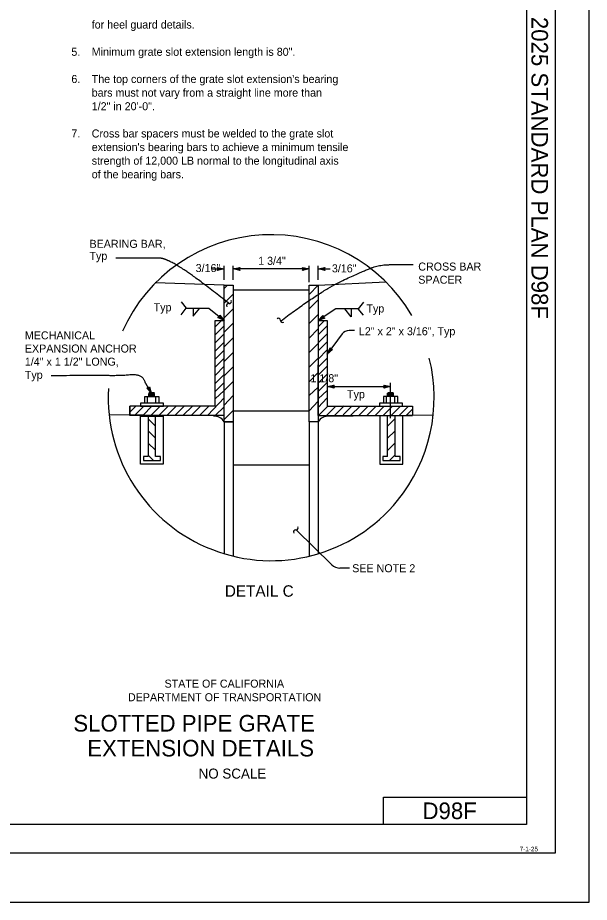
# Model space of a CAD drawing. Extents: x -893 to 867, y -474 to 712.
# Drawn here: x 367 to 867, y -474 to 299 of the extents above; entities that cross this region are included whole.
import ezdxf

# ---------------------------------------------------------------- set-up
doc = ezdxf.new("R2010")
doc.units = 0
for name, color, linetype in [('36 Drainage', 7, 'Continuous'), ('37 Drain Anno', 7, 'Continuous'), ('56 Stage 3 Anno', 7, 'Continuous'), ('57 Undefined', 7, 'Continuous'), ('60 Nongeo Data', 7, 'Continuous'), ('border_INSIDE-BORDER-anno', 7, 'Continuous'), ('border_PLOTTING-ELEMENTS', 7, 'Continuous'), ('border_rw_22x34_Cut_Lines', 7, 'Continuous'), ('border_SHEET', 7, 'Continuous'), ('border_WITHIN-BORDER-anno', 7, 'Continuous')]:
    doc.layers.add(name, color=color, linetype=linetype)

msp = doc.modelspace()

# ---------------------------------------------------------------- linework, layer by layer
at = {"layer": '36 Drainage'}
for p, q in [((547.25, 62.43), (550.22, 65.4)), ((621.6, 57.4), (629.51, 65.31)), ((547.25, 49.7), (555.16, 57.61)), ((621.6, 44.67), (629.51, 52.58)), ((547.25, 36.97), (555.16, 44.88)), ((621.6, 31.94), (629.51, 39.85)), ((539.34, 29.02), (544.82, 34.5)), ((547.25, 24.25), (555.16, 32.15)), ((629.51, 29.14), (634.87, 34.5)), ((539.34, 21.95), (547.25, 29.86)), ((621.6, 19.21), (629.51, 27.12)), ((629.51, 22.07), (637.42, 29.98)), ((539.34, 14.88), (547.25, 22.79)), ((539.34, 7.81), (547.25, 15.72)), ((547.25, 11.52), (555.16, 19.43)), ((629.51, 15), (637.42, 22.91)), ((629.51, 7.93), (637.42, 15.84)), ((539.34, 0.74), (547.25, 8.64)), ((621.6, 6.49), (629.51, 14.4)), ((629.51, 0.86), (637.42, 8.77)), ((539.34, -6.34), (547.25, 1.57)), ((547.25, -1.21), (555.16, 6.7)), ((621.6, -6.24), (629.51, 1.67)), ((629.51, -6.22), (637.42, 1.69)), ((539.34, -13.41), (547.25, -5.5)), ((547.25, -13.94), (555.16, -6.03)), ((629.51, -13.29), (637.42, -5.38)), ((539.34, -20.48), (547.25, -12.57)), ((621.6, -18.97), (629.51, -11.06)), ((629.51, -20.36), (637.42, -12.45)), ((539.34, -27.55), (547.25, -19.64)), ((547.25, -26.67), (555.16, -18.76)), ((629.51, -27.43), (637.42, -19.52)), ((539.34, -34.04), (547.25, -26.71)), ((547.25, -39.39), (555.16, -30.9)), ((621.6, -31.12), (629.51, -23.79)), ((629.51, -33.92), (637.42, -26.59)), ((532.87, -48.16), (547.25, -33.2)), ((621.6, -44.43), (629.51, -35.94)), ((629.51, -41.57), (637.42, -33.08)), ((464.76, -45.56), (469.92, -40.4)), ((469.33, -48.06), (476.99, -40.4)), ((476.36, -48.1), (484.06, -40.4)), ((483.4, -48.14), (491.13, -40.4)), ((490.43, -48.18), (498.2, -40.4)), ((497.46, -48.22), (505.27, -40.4)), ((504.49, -48.26), (512.35, -40.4)), ((511.52, -48.3), (519.42, -40.4)), ((518.55, -48.34), (526.78, -40.11)), ((525.59, -48.38), (533.69, -40.27)), ((539.78, -48.32), (547.25, -40.85)), ((547.25, -52.12), (555.16, -44.21)), ((629.65, -48.49), (637.75, -40.39)), ((636.9, -48.32), (645, -40.22)), ((644.14, -48.15), (652.24, -40.05)), ((651.38, -47.98), (658.96, -40.4)), ((658.1, -48.34), (666.03, -40.4)), ((665.21, -48.3), (673.1, -40.4)), ((672.32, -48.26), (680.17, -40.4)), ((679.43, -48.22), (687.24, -40.4)), ((686.54, -48.18), (694.31, -40.4)), ((693.66, -48.12), (701.38, -40.4)), ((700.62, -48.08), (708.3, -40.4)), ((706.79, -48.08), (711.99, -42.88)), ((711.74, -46.56), (711.99, -46.31)), ((487.07, -57.73), (480.77, -51.43)), ((546.69, -48.48), (547.25, -47.92)), ((690.19, -57.8), (696.49, -51.5)), ((487.07, -68.34), (480.77, -62.04)), ((690.19, -68.4), (696.49, -62.1)), ((487.07, -78.95), (480.77, -72.65)), ((690.19, -79.01), (696.49, -72.71)), ((485.36, -87.84), (480.77, -83.25)), ((691.85, -87.96), (696.49, -83.32))]:
    msp.add_line(p, q, dxfattribs=at)
for points in [[(543.45, 39.21), (547.25, 34.5), (541.81, 37.16), (542.2, 37.3), (546.18, 35.35), (543.4, 38.81), (543.34, 38.41), (545.12, 36.2), (542.58, 37.44), (542.96, 37.58), (544.06, 37.05), (543.29, 38), (543.25, 37.69), (541.81, 37.16), (543.25, 37.69)], [(635.14, 36.72), (629.51, 34.5), (633.66, 38.9), (633.69, 38.49), (630.64, 35.27), (634.77, 36.89), (634.4, 37.06), (631.76, 36.02), (633.71, 38.08), (633.73, 37.68), (632.89, 36.79), (634.03, 37.24), (633.75, 37.37), (633.66, 38.9), (633.75, 37.37)]]:
    msp.add_lwpolyline(points, close=True, dxfattribs=at)
at = {"layer": '37 Drain Anno'}
msp.add_lwpolyline([(481.87, -23.37), (483.28, -28.68), (479.51, -24.53), (479.92, -24.57), (482.68, -28.03), (481.65, -23.72), (481.43, -24.06), (482.09, -26.82), (480.32, -24.6), (480.73, -24.64), (481.49, -25.59), (481.2, -24.4), (481.03, -24.66), (479.51, -24.53), (481.03, -24.66)], close=True, dxfattribs=at)
msp.add_open_spline([(483.28, -28.68), (479.39, -22.01), (474.76, -12.21), (455.24, -13.93), (433.38, -13.32), (395.91, -13.88)], degree=2, dxfattribs=at)
at = {"layer": '56 Stage 3 Anno'}
for p, q in [((536.75, 79.57), (547.25, 79.57)), ((547.25, 70.02), (547.25, 82.2)), ((555.16, 70.02), (555.16, 82.2)), ((555.16, 70.02), (555.16, 82.2)), ((621.6, 79.57), (555.16, 79.57)), ((621.6, 68.02), (621.6, 82.47)), ((621.6, 70.02), (621.6, 82.2)), ((629.51, 70.02), (629.51, 82.47)), ((629.51, 79.57), (640.01, 79.57)), ((509.59, 50.84), (514.09, 45.22)), ((669, 50.47), (664.5, 44.85)), ((509.59, 39.6), (514.09, 45.22)), ((669, 39.23), (664.5, 44.85)), ((661.21, 25.8), (656.51, 25.8)), ((650.49, 22.77), (637.38, 5.13)), ((692.83, -50.7), (692.83, -19.93)), ((637.42, -23.26), (692.83, -23.26)), ((641.48, -179.07), (610.25, -148.32)), ((656.94, -181.95), (648.49, -181.95))]:
    msp.add_line(p, q, dxfattribs=at)
for points in [[(541.34, 80.89), (547.25, 79.57), (541.34, 78.26), (541.55, 78.61), (545.88, 79.57), (541.55, 80.54), (541.76, 80.19), (544.53, 79.57), (541.76, 78.96), (541.97, 79.31), (543.17, 79.57), (541.97, 79.84), (542.13, 79.57), (541.34, 78.26), (542.13, 79.57)], [(561.07, 78.25), (555.16, 79.57), (561.07, 80.88), (560.86, 80.53), (556.53, 79.57), (560.86, 78.6), (560.65, 78.95), (557.88, 79.57), (560.65, 80.18), (560.44, 79.83), (559.24, 79.57), (560.44, 79.3), (560.28, 79.57), (561.07, 80.88), (560.28, 79.57)], [(615.69, 80.89), (621.6, 79.57), (615.69, 78.26), (615.9, 78.61), (620.23, 79.57), (615.9, 80.54), (616.11, 80.19), (618.88, 79.57), (616.11, 78.96), (616.32, 79.31), (617.52, 79.57), (616.32, 79.84), (616.48, 79.57), (615.69, 78.26), (616.48, 79.57)], [(635.41, 78.25), (629.51, 79.57), (635.41, 80.88), (635.2, 80.53), (630.88, 79.57), (635.2, 78.6), (635, 78.95), (632.23, 79.57), (634.99, 80.18), (634.78, 79.83), (633.59, 79.57), (634.79, 79.3), (634.62, 79.57), (635.41, 80.88), (634.62, 79.57)], [(641.96, 9.08), (637.38, 5.13), (639.86, 10.65), (640.01, 10.27), (638.2, 6.23), (641.56, 9.12), (641.16, 9.17), (639.01, 7.31), (640.17, 9.9), (640.32, 9.52), (639.82, 8.4), (640.75, 9.21), (640.44, 9.24), (639.86, 10.65), (640.44, 9.24)], [(643.32, -24.58), (637.42, -23.26), (643.32, -21.95), (643.11, -22.3), (638.79, -23.26), (643.11, -24.23), (642.9, -23.88), (640.14, -23.26), (642.9, -22.65), (642.69, -23), (641.5, -23.27), (642.7, -23.53), (642.53, -23.26), (643.32, -21.95), (642.53, -23.26)], [(686.93, -21.94), (692.83, -23.26), (686.93, -24.57), (687.14, -24.22), (691.46, -23.27), (687.14, -22.29), (687.35, -22.64), (690.11, -23.26), (687.35, -23.87), (687.56, -23.52), (688.75, -23.26), (687.55, -22.99), (687.72, -23.26), (686.93, -24.57), (687.72, -23.26)]]:
    msp.add_lwpolyline(points, close=True, dxfattribs=at)
for points in [[(514.09, 45.22), (533.8, 45.22), (547.25, 34.5)], [(520.23, 45.22), (520.23, 38.2), (525.86, 45.22)], [(664.5, 44.85), (644.8, 44.85), (629.51, 34.5)], [(658.36, 44.85), (658.36, 37.83), (652.73, 44.85)]]:
    msp.add_lwpolyline(points, dxfattribs=at)
for centre, radius, start, end in [((588.38, -32.93), 142.48, 30.24813, 155.97239), ((656.51, 18.3), 7.5, 90, 143.38183), ((588.38, -32.93), 142.48, 320.90363, 13.99566), ((588.38, -32.93), 142.48, 176.73016, 320.90363), ((648.49, -171.95), 10, 225.44105, 270)]:
    msp.add_arc(centre, radius, start, end, dxfattribs=at)
for points in [[(551.33, 49.6), (526.09, 69.36), (504.82, 83.92), (493.62, 88.95), (489.7, 88.95), (452.53, 88.95)], [(596.62, 34.09), (632.45, 60.96), (669.95, 78.32), (683.95, 83.36), (701.3, 83.36), (712.5, 83.36)]]:
    msp.add_open_spline(points, degree=2, dxfattribs=at)
at = {"layer": '57 Undefined'}
for centre, start, end in [((551.21, 47.55), 81.10417, 212.60184), ((551.77, 51.14), 261.10417, 32.60184), ((594.68, 34.64), 359.23427, 130.73194), ((598.31, 34.59), 179.23427, 310.73194), ((610.22, -146.72), 261.10417, 32.60184), ((609.66, -150.31), 81.10417, 212.60184)]:
    msp.add_arc(centre, 1.81, start, end, dxfattribs=at)
at = {"layer": '60 Nongeo Data'}
for p, q in [((547.25, 65.4), (487.02, 67.34)), ((547.25, 65.4), (555.16, 65.4)), ((547.25, -53.9), (547.25, 65.4)), ((555.16, 65.4), (555.16, -53.9)), ((621.6, 65.4), (629.51, 65.4)), ((621.6, -53.9), (621.6, 65.4)), ((629.51, 65.4), (688.47, 68.46)), ((629.51, 65.4), (629.51, -53.9)), ((555.16, 61.44), (621.6, 61.44)), ((539.34, -40.4), (539.34, 34.5)), ((539.34, 34.5), (547.25, 34.5)), ((541.4, 34.5), (547.25, 34.5)), ((629.51, 34.5), (635.36, 34.5)), ((629.51, 34.5), (637.42, 34.5)), ((637.42, 34.5), (637.42, -40.4)), ((629.51, -48.5), (629.51, -4.19)), ((481.74, -28.62), (481.24, -29.12)), ((481.24, -32.06), (481.24, -29.17)), ((486.46, -29.17), (481.24, -29.17)), ((486.1, -30.1), (481.5, -30.1)), ((485.96, -28.62), (481.74, -28.62)), ((485.96, -28.62), (486.46, -29.12)), ((486.46, -32.06), (486.46, -29.17)), ((690.65, -28.57), (690.15, -29.07)), ((690.15, -32), (690.15, -29.11)), ((695.37, -29.11), (690.15, -29.11)), ((695.01, -30.04), (690.41, -30.04)), ((695.01, -30.89), (690.41, -30.89)), ((694.87, -28.57), (690.65, -28.57)), ((694.87, -28.57), (695.37, -29.07)), ((695.37, -32), (695.37, -29.11)), ((480.31, -37.56), (480.31, -32.07)), ((486.1, -30.95), (481.5, -30.95)), ((487.53, -37.56), (487.53, -32.07)), ((689.22, -37.5), (689.22, -32.01)), ((696.44, -37.5), (696.44, -32.01)), ((464.76, -48.39), (464.76, -40.4)), ((464.76, -40.4), (464.76, -47.29)), ((539.34, -40.4), (464.76, -40.4)), ((555.16, -44.54), (621.6, -44.54)), ((637.42, -40.4), (711.99, -40.4)), ((711.99, -40.4), (711.99, -48.39)), ((538.15, -48.9), (446.73, -47.96)), ((547.25, -48.5), (464.76, -48.5)), ((480.77, -48.48), (480.77, -84.29)), ((487.07, -84.29), (487.07, -48.48)), ((555.16, -53.9), (547.25, -53.9)), ((547.25, -53.9), (555.16, -53.9)), ((547.25, -53.9), (547.25, -169.34)), ((555.16, -53.9), (555.16, -171.48)), ((629.51, -53.9), (621.6, -53.9)), ((629.51, -53.9), (621.6, -53.9)), ((621.6, -53.9), (621.6, -171.48)), ((629.51, -48.5), (711.99, -48.5)), ((629.51, -53.9), (629.51, -169.34)), ((636.61, -49.17), (730, -47.86)), ((690.19, -84.21), (690.19, -48.54)), ((696.49, -48.54), (696.49, -84.16)), ((621.6, -91.86), (555.16, -91.86))]:
    msp.add_line(p, q, dxfattribs=at)
for points in [[(494.17, -37.72), (474.15, -37.72), (474.15, -40.3), (494.17, -40.3)], [(490.29, -32.07), (477.56, -32.07), (477.56, -37.56), (490.29, -37.56)], [(703.08, -37.66), (683.06, -37.66), (683.06, -40.24), (703.08, -40.24)], [(699.2, -32.01), (686.47, -32.01), (686.47, -37.5), (699.2, -37.5)], [(474.02, -49.06), (493.97, -49.06), (493.97, -91.06), (474.02, -91.06)], [(703.43, -48.93), (683.49, -48.93), (683.49, -90.93), (703.43, -90.93)]]:
    msp.add_lwpolyline(points, close=True, dxfattribs=at)
for points in [[(480.77, -84.29), (476.59, -84.29), (476.59, -87.84), (491.68, -87.84), (491.68, -84.29), (487.07, -84.29)], [(690.19, -84.41), (686.01, -84.41), (686.01, -87.96), (701.09, -87.96), (701.09, -84.41), (696.49, -84.41)]]:
    msp.add_lwpolyline(points, dxfattribs=at)
for centre, start, end in [((538.09, -59.95), 33.44887, 90.87113), ((638.67, -59.95), 89.12887, 146.55113)]:
    msp.add_arc(centre, 10.98, start, end, dxfattribs=at)
at = {"layer": 'border_PLOTTING-ELEMENTS'}
for points in [[(-893.45, -474.04), (866.55, -474.04), (866.55, 711.96), (-893.45, 711.96)], [(-863.45, 668.96), (836.55, 668.96), (836.55, -431.04), (-863.45, -431.04)]]:
    msp.add_lwpolyline(points, close=True, dxfattribs=at)
at = {"layer": 'border_rw_22x34_Cut_Lines'}
msp.add_lwpolyline([(-863.45, 668.96), (836.55, 668.96), (836.55, -431.04), (-863.45, -431.04)], close=True, dxfattribs=at)
at = {"layer": 'border_SHEET'}
for p, q in [((811.55, 643.96), (811.55, -406.04)), ((686.52, -406.04), (686.52, -382.04)), ((686.52, -382.04), (811.52, -382.04)), ((811.55, -406.04), (-813.45, -406.04))]:
    msp.add_line(p, q, dxfattribs=at)

# ---------------------------------------------------------------- texts
at = {"layer": '57 Undefined'}
for s, height, p in [('for heel guard details.', 7, (431.42, 289.73)), ('5.', 7, (413.62, 265.93)), ('Minimum grate slot extension length is 80".', 7, (431.42, 265.93)), ('6.', 7, (413.62, 242.13)), ("The top corners of the grate slot extension's bearing", 7, (431.42, 242.13)), ('bars must not vary from a straight line more than ', 7, (431.42, 230.23)), ('1/2" in 20\'-0".', 7, (431.42, 218.33)), ('7.', 7, (413.62, 194.53)), ('Cross bar spacers must be welded to the grate slot', 7, (431.42, 194.53)), ("extension's bearing bars to achieve a minimum tensile", 7, (431.42, 182.63)), ('strength of 12,000 LB normal to the longitudinal axis', 7, (431.42, 170.73)), ('of the bearing bars.', 7, (431.42, 158.83)), ('BEARING BAR,', 7, (429.47, 98.06)), ('Typ', 7, (429.47, 87.56)), ('1 3/4"', 7, (576.96, 83.21)), ('CROSS BAR', 7, (716.96, 78.19)), ('3/16"', 7, (522.28, 76.89)), ('3/16"', 7, (641.43, 76.61)), ('SPACER ', 7, (716.96, 66.69)), ('Typ', 7, (485.57, 42.62)), ('Typ', 7, (671.66, 41.53)), ('MECHANICAL', 7, (372.95, 18.04)), ('L2" x 2" x 3/16", Typ', 7, (665.03, 21.64)), ('EXPANSION ANCHOR', 7, (372.95, 6.54)), ('1/4" x 1 1/2" LONG,', 7, (372.95, -4.96)), ('Typ', 7, (372.95, -16.46)), ('       1 1/8"      ', 7, (604.49, -19.4)), ('Typ', 7, (654.7, -33.4)), ('SEE NOTE 2', 7, (659.19, -185.52)), ('DETAIL C', 10, (547.84, -206.92))]:
    msp.add_text(s, height=height, dxfattribs=at).set_placement(p)
at = {"layer": 'border_INSIDE-BORDER-anno'}
for s, height, p in [('STATE OF CALIFORNIA', 7, (495.11, -286.38)), ('DEPARTMENT OF TRANSPORTATION', 7, (463.11, -298.28)), ('SLOTTED PIPE GRATE', 14.5, (415.34, -324.78)), ('EXTENSION DETAILS', 14.5, (427.56, -346.53)), ('NO SCALE', 8.75, (524.88, -365.9))]:
    msp.add_text(s, height=height, dxfattribs=at).set_placement(p)
at = {"layer": 'border_WITHIN-BORDER-anno'}
msp.add_text('2025 STANDARD PLAN D98F', height=14.5, rotation=270, dxfattribs=at).set_placement((815.92, 299.93))
for s, height, p in [('D98F', 14.5, (720.7, -401.29)), ('7-1-25', 4, (805.67, -429.47))]:
    msp.add_text(s, height=height, dxfattribs=at).set_placement(p)

doc.saveas('drawing.dxf')
